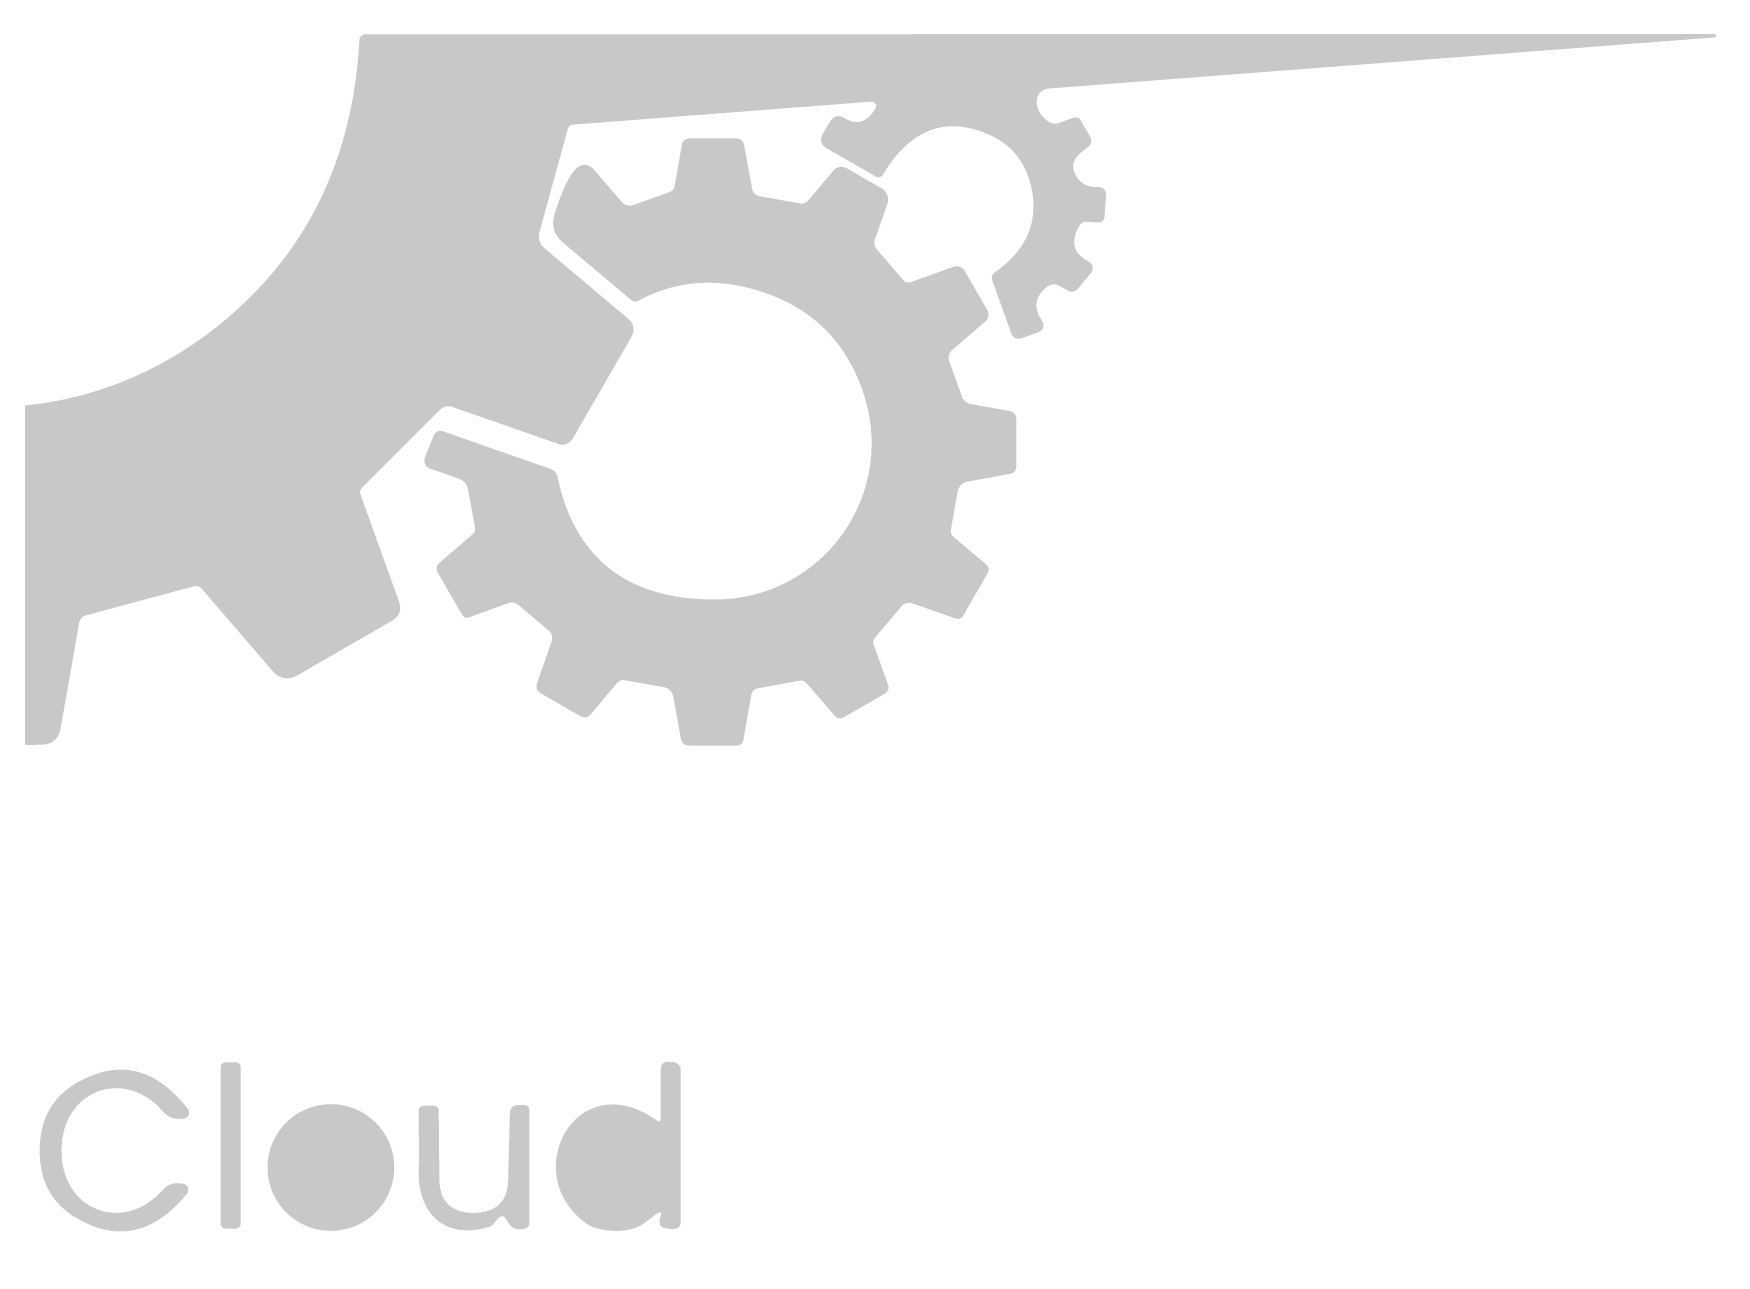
# Model space of a CAD drawing. Extents: x 0 to 300, y 0 to 192.
# Drawn here: x 151.9 to 286.7, y 4.9 to 102.8 of the extents above; entities that cross this region are included whole.
import ezdxf

# ---------------------------------------------------------------- set-up
doc = ezdxf.new("R2010")
doc.units = 0
doc.linetypes.add('Solid', pattern=[0])
doc.layers.add('Layer 1', color=7, linetype='Solid', lineweight=0)

msp = doc.modelspace()

# ---------------------------------------------------------------- hatches: boundary and pattern name
at = {"layer": 'Layer 1', "linetype": 'Solid', "lineweight": 0}
h = msp.add_hatch(color=160, dxfattribs=at)
edge = h.paths.add_edge_path(flags=0)
edge.add_spline(control_points=[(81.07, 95.66), (81.51, 95.16), (81.63, 94.89)], knot_values=[0, 0, 0, 1, 1, 1], degree=2, periodic=0)
edge.add_line((81.63, 94.89), (81.63, 94.89))
edge.add_spline(control_points=[(81.63, 94.89), (81.74, 94.64), (81.64, 94.35), (81.41, 94.21)], knot_values=[0, 0, 0, 0, 1, 1, 1, 1], degree=3, periodic=0)
edge.add_line((81.41, 94.21), (77.19, 91.78))
edge.add_spline(control_points=[(77.19, 91.78), (76.78, 91.54), (76.56, 91.96)], knot_values=[0, 0, 0, 1, 1, 1], degree=2, periodic=0)
edge.add_spline(control_points=[(76.56, 91.96), (74.51, 95.8), (70.24, 95.31)], knot_values=[0, 0, 0, 1, 1, 1], degree=2, periodic=0)
edge.add_spline(control_points=[(70.24, 95.31), (64.1, 94.6), (62.67, 86.86), (67.9, 83.67)], knot_values=[0, 0, 0, 0, 1, 1, 1, 1], degree=3, periodic=0)
edge.add_line((67.9, 83.67), (67.9, 83.67))
edge.add_spline(control_points=[(67.9, 83.67), (68.2, 83.49), (68.3, 83.1), (68.12, 82.79)], knot_values=[0, 0, 0, 0, 1, 1, 1, 1], degree=3, periodic=0)
edge.add_line((68.12, 82.79), (65.87, 78.89))
edge.add_spline(control_points=[(65.87, 78.89), (65.66, 78.52), (65.24, 78.63)], knot_values=[0, 0, 0, 1, 1, 1], degree=2, periodic=0)
edge.add_line((65.24, 78.63), (64.64, 78.8))
edge.add_spline(control_points=[(64.64, 78.8), (64.02, 78.97), (64.13, 79.6)], knot_values=[0, 0, 0, 1, 1, 1], degree=2, periodic=0)
edge.add_line((64.13, 79.6), (64.41, 81.17))
edge.add_spline(control_points=[(64.41, 81.17), (64.5, 81.69), (64.15, 82.09)], knot_values=[0, 0, 0, 1, 1, 1], degree=2, periodic=0)
edge.add_spline(control_points=[(64.15, 82.09), (63.29, 83.06), (61.64, 82.22)], knot_values=[0, 0, 0, 1, 1, 1], degree=2, periodic=0)
edge.add_line((61.64, 82.22), (61.64, 82.22))
edge.add_spline(control_points=[(61.64, 82.22), (61.37, 82.08), (61.03, 82.18), (60.87, 82.45)], knot_values=[0, 0, 0, 0, 1, 1, 1, 1], degree=3, periodic=0)
edge.add_line((60.87, 82.45), (60.21, 83.59))
edge.add_spline(control_points=[(60.21, 83.59), (59.95, 84.04), (60.32, 84.41)], knot_values=[0, 0, 0, 1, 1, 1], degree=2, periodic=0)
edge.add_line((60.32, 84.41), (61.26, 85.35))
edge.add_line((61.26, 85.35), (61.26, 85.35))
edge.add_spline(control_points=[(61.26, 85.35), (61.42, 85.51), (61.5, 85.73), (61.49, 85.96)], knot_values=[0, 0, 0, 0, 1, 1, 1, 1], degree=3, periodic=0)
edge.add_spline(control_points=[(61.49, 85.96), (61.35, 87.92), (59.75, 87.7)], knot_values=[0, 0, 0, 1, 1, 1], degree=2, periodic=0)
edge.add_spline(control_points=[(59.75, 87.7), (59.17, 87.62), (58.97, 88.17)], knot_values=[0, 0, 0, 1, 1, 1], degree=2, periodic=0)
edge.add_spline(control_points=[(58.97, 88.17), (58.59, 89.16), (59.06, 90.08)], knot_values=[0, 0, 0, 1, 1, 1], degree=2, periodic=0)
edge.add_spline(control_points=[(59.06, 90.08), (59.3, 90.55), (59.83, 90.54)], knot_values=[0, 0, 0, 1, 1, 1], degree=2, periodic=0)
edge.add_spline(control_points=[(59.83, 90.54), (60.97, 90.51), (61.52, 91.97)], knot_values=[0, 0, 0, 1, 1, 1], degree=2, periodic=0)
edge.add_spline(control_points=[(61.52, 91.97), (61.72, 92.47), (61.3, 92.82)], knot_values=[0, 0, 0, 1, 1, 1], degree=2, periodic=0)
edge.add_line((61.3, 92.82), (60.34, 93.63))
edge.add_spline(control_points=[(60.34, 93.63), (60.09, 93.84), (59.98, 94.19), (60.08, 94.51)], knot_values=[0, 0, 0, 0, 1, 1, 1, 1], degree=3, periodic=0)
edge.add_spline(control_points=[(60.08, 94.51), (60.33, 95.33), (61.17, 95.94)], knot_values=[0, 0, 0, 1, 1, 1], degree=2, periodic=0)
edge.add_spline(control_points=[(61.17, 95.94), (61.61, 96.25), (62.04, 95.94)], knot_values=[0, 0, 0, 1, 1, 1], degree=2, periodic=0)
edge.add_spline(control_points=[(62.04, 95.94), (63.09, 95.16), (64.33, 96.43)], knot_values=[0, 0, 0, 1, 1, 1], degree=2, periodic=0)
edge.add_spline(control_points=[(64.33, 96.43), (64.45, 96.56), (64.49, 96.74), (64.43, 96.9)], knot_values=[0, 0, 0, 0, 1, 1, 1, 1], degree=3, periodic=0)
edge.add_spline(control_points=[(64.43, 96.9), (64.37, 97.07), (64.21, 97.18), (64.04, 97.19)], knot_values=[0, 0, 0, 0, 1, 1, 1, 1], degree=3, periodic=0)
edge.add_line((64.04, 97.19), (7.63, 100.75))
edge.add_spline(control_points=[(7.63, 100.75), (7.61, 100.75), (7.61, 100.77)], knot_values=[0, 0, 0, 1, 1, 1], degree=2, periodic=0)
edge.add_line((7.61, 100.77), (7.56, 101.04))
edge.add_spline(control_points=[(7.56, 101.04), (7.53, 101.19), (7.68, 101.19)], knot_values=[0, 0, 0, 1, 1, 1], degree=2, periodic=0)
edge.add_line((7.68, 101.19), (117.45, 102.79))
edge.add_spline(control_points=[(117.45, 102.79), (118.12, 102.8), (118.14, 102.12)], knot_values=[0, 0, 0, 1, 1, 1], degree=2, periodic=0)
edge.add_spline(control_points=[(118.14, 102.12), (118.75, 75.83), (150.45, 63.03), (169.23, 81.67)], knot_values=[0, 0, 0, 0, 1, 1, 1, 1], degree=3, periodic=0)
edge.add_spline(control_points=[(169.23, 81.67), (177.29, 89.67), (177.99, 102.23)], knot_values=[0, 0, 0, 1, 1, 1], degree=2, periodic=0)
edge.add_spline(control_points=[(177.99, 102.23), (178.02, 102.75), (178.53, 102.75)], knot_values=[0, 0, 0, 1, 1, 1], degree=2, periodic=0)
edge.add_line((178.53, 102.75), (286.5, 102.77))
edge.add_spline(control_points=[(286.5, 102.77), (286.68, 102.77), (286.69, 102.66)], knot_values=[0, 0, 0, 1, 1, 1], degree=2, periodic=0)
edge.add_line((286.69, 102.66), (286.69, 102.65))
edge.add_spline(control_points=[(286.69, 102.65), (286.71, 102.51), (286.5, 102.49)], knot_values=[0, 0, 0, 1, 1, 1], degree=2, periodic=0)
edge.add_line((286.5, 102.49), (233.21, 98.4))
edge.add_spline(control_points=[(233.21, 98.4), (232.67, 98.35), (232.25, 97.91), (232.26, 97.37)], knot_values=[0, 0, 0, 0, 1, 1, 1, 1], degree=3, periodic=0)
edge.add_spline(control_points=[(232.26, 97.37), (232.26, 96.48), (233.1, 95.82)], knot_values=[0, 0, 0, 1, 1, 1], degree=2, periodic=0)
edge.add_spline(control_points=[(233.1, 95.82), (233.55, 95.47), (234.09, 95.66)], knot_values=[0, 0, 0, 1, 1, 1], degree=2, periodic=0)
edge.add_line((234.09, 95.66), (235.13, 96.04))
edge.add_spline(control_points=[(235.13, 96.04), (235.59, 96.2), (235.83, 95.78)], knot_values=[0, 0, 0, 1, 1, 1], degree=2, periodic=0)
edge.add_line((235.83, 95.78), (236.53, 94.56))
edge.add_line((236.53, 94.56), (236.53, 94.56))
edge.add_spline(control_points=[(236.53, 94.56), (236.71, 94.26), (236.62, 93.88), (236.34, 93.68)], knot_values=[0, 0, 0, 0, 1, 1, 1, 1], degree=3, periodic=0)
edge.add_spline(control_points=[(236.34, 93.68), (235.66, 93.2), (235.37, 92.78)], knot_values=[0, 0, 0, 1, 1, 1], degree=2, periodic=0)
edge.add_spline(control_points=[(235.37, 92.78), (235.08, 92.35), (235.23, 91.85)], knot_values=[0, 0, 0, 1, 1, 1], degree=2, periodic=0)
edge.add_spline(control_points=[(235.23, 91.85), (235.65, 90.46), (237.24, 90.5)], knot_values=[0, 0, 0, 1, 1, 1], degree=2, periodic=0)
edge.add_spline(control_points=[(237.24, 90.5), (237.39, 90.51), (237.54, 90.45), (237.65, 90.34)], knot_values=[0, 0, 0, 0, 1, 1, 1, 1], degree=3, periodic=0)
edge.add_spline(control_points=[(237.65, 90.34), (237.76, 90.22), (237.82, 90.07), (237.81, 89.92)], knot_values=[0, 0, 0, 0, 1, 1, 1, 1], degree=3, periodic=0)
edge.add_line((237.81, 89.92), (237.7, 88.2))
edge.add_spline(control_points=[(237.7, 88.2), (237.66, 87.63), (237.09, 87.67)], knot_values=[0, 0, 0, 1, 1, 1], degree=2, periodic=0)
edge.add_line((237.09, 87.67), (236.27, 87.72))
edge.add_spline(control_points=[(236.27, 87.72), (235.85, 87.74), (235.65, 87.37)], knot_values=[0, 0, 0, 1, 1, 1], degree=2, periodic=0)
edge.add_spline(control_points=[(235.65, 87.37), (234.6, 85.42), (236.4, 84.56)], knot_values=[0, 0, 0, 1, 1, 1], degree=2, periodic=0)
edge.add_spline(control_points=[(236.4, 84.56), (236.57, 84.48), (236.69, 84.32), (236.73, 84.13)], knot_values=[0, 0, 0, 0, 1, 1, 1, 1], degree=3, periodic=0)
edge.add_spline(control_points=[(236.73, 84.13), (236.77, 83.94), (236.72, 83.75), (236.6, 83.6)], knot_values=[0, 0, 0, 0, 1, 1, 1, 1], degree=3, periodic=0)
edge.add_line((236.6, 83.6), (235.58, 82.38))
edge.add_spline(control_points=[(235.58, 82.38), (235.2, 81.93), (234.7, 82.23)], knot_values=[0, 0, 0, 1, 1, 1], degree=2, periodic=0)
edge.add_line((234.7, 82.23), (234.07, 82.59))
edge.add_spline(control_points=[(234.07, 82.59), (233.77, 82.76), (233.4, 82.74), (233.12, 82.53)], knot_values=[0, 0, 0, 0, 1, 1, 1, 1], degree=3, periodic=0)
edge.add_spline(control_points=[(233.12, 82.53), (231.65, 81.42), (232.63, 79.87)], knot_values=[0, 0, 0, 1, 1, 1], degree=2, periodic=0)
edge.add_spline(control_points=[(232.63, 79.87), (233.11, 79.13), (232.27, 78.83)], knot_values=[0, 0, 0, 1, 1, 1], degree=2, periodic=0)
edge.add_line((232.27, 78.83), (231.12, 78.41))
edge.add_spline(control_points=[(231.12, 78.41), (230.44, 78.17), (230.2, 78.84)], knot_values=[0, 0, 0, 1, 1, 1], degree=2, periodic=0)
edge.add_line((230.2, 78.84), (228.71, 82.99))
edge.add_spline(control_points=[(228.71, 82.99), (228.55, 83.42), (228.92, 83.68)], knot_values=[0, 0, 0, 1, 1, 1], degree=2, periodic=0)
edge.add_spline(control_points=[(228.92, 83.68), (232.72, 86.36), (231.83, 90.47)], knot_values=[0, 0, 0, 1, 1, 1], degree=2, periodic=0)
edge.add_spline(control_points=[(231.83, 90.47), (231.08, 93.9), (227.63, 95.02)], knot_values=[0, 0, 0, 1, 1, 1], degree=2, periodic=0)
edge.add_spline(control_points=[(227.63, 95.02), (222.98, 96.54), (219.97, 91.55)], knot_values=[0, 0, 0, 1, 1, 1], degree=2, periodic=0)
edge.add_spline(control_points=[(219.97, 91.55), (219.72, 91.14), (219.31, 91.38)], knot_values=[0, 0, 0, 1, 1, 1], degree=2, periodic=0)
edge.add_line((219.31, 91.38), (215.44, 93.61))
edge.add_spline(control_points=[(215.44, 93.61), (214.71, 94.04), (215.13, 94.78)], knot_values=[0, 0, 0, 1, 1, 1], degree=2, periodic=0)
edge.add_line((215.13, 94.78), (215.66, 95.69))
edge.add_spline(control_points=[(215.66, 95.69), (216.12, 96.49), (216.91, 96.01)], knot_values=[0, 0, 0, 1, 1, 1], degree=2, periodic=0)
edge.add_spline(control_points=[(216.91, 96.01), (218.33, 95.14), (219.35, 96.82)], knot_values=[0, 0, 0, 1, 1, 1], degree=2, periodic=0)
edge.add_line((219.35, 96.82), (219.35, 96.82))
edge.add_spline(control_points=[(219.35, 96.82), (219.42, 96.93), (219.42, 97.07), (219.35, 97.18)], knot_values=[0, 0, 0, 0, 1, 1, 1, 1], degree=3, periodic=0)
edge.add_spline(control_points=[(219.35, 97.18), (219.28, 97.3), (219.15, 97.36), (219.02, 97.35)], knot_values=[0, 0, 0, 0, 1, 1, 1, 1], degree=3, periodic=0)
edge.add_line((219.02, 97.35), (195.15, 95.51))
edge.add_spline(control_points=[(195.15, 95.51), (194.78, 95.49), (194.68, 95.13)], knot_values=[0, 0, 0, 1, 1, 1], degree=2, periodic=0)
edge.add_line((194.68, 95.13), (192.41, 86.84))
edge.add_line((192.41, 86.84), (192.41, 86.84))
edge.add_spline(control_points=[(192.41, 86.84), (192.29, 86.4), (192.44, 85.92), (192.79, 85.63)], knot_values=[0, 0, 0, 0, 1, 1, 1, 1], degree=3, periodic=0)
edge.add_line((192.79, 85.63), (199.57, 79.92))
edge.add_spline(control_points=[(199.57, 79.92), (199.98, 79.58), (200.08, 78.99), (199.81, 78.53)], knot_values=[0, 0, 0, 0, 1, 1, 1, 1], degree=3, periodic=0)
edge.add_line((199.81, 78.53), (195.09, 70.35))
edge.add_line((195.09, 70.35), (195.09, 70.35))
edge.add_spline(control_points=[(195.09, 70.35), (194.86, 69.94), (194.37, 69.76), (193.93, 69.92)], knot_values=[0, 0, 0, 0, 1, 1, 1, 1], degree=3, periodic=0)
edge.add_line((193.93, 69.92), (185.42, 72.89))
edge.add_line((185.42, 72.89), (185.42, 72.89))
edge.add_spline(control_points=[(185.42, 72.89), (185.1, 73.01), (184.73, 72.92), (184.48, 72.68)], knot_values=[0, 0, 0, 0, 1, 1, 1, 1], degree=3, periodic=0)
edge.add_line((184.48, 72.68), (178.19, 66.38))
edge.add_spline(control_points=[(178.19, 66.38), (178.06, 66.25), (178.01, 66.06), (178.08, 65.88)], knot_values=[0, 0, 0, 0, 1, 1, 1, 1], degree=3, periodic=0)
edge.add_line((178.08, 65.88), (181.16, 57.31))
edge.add_spline(control_points=[(181.16, 57.31), (181.53, 56.28), (180.58, 55.73)], knot_values=[0, 0, 0, 1, 1, 1], degree=2, periodic=0)
edge.add_line((180.58, 55.73), (172.95, 51.33))
edge.add_line((172.95, 51.33), (172.95, 51.33))
edge.add_spline(control_points=[(172.95, 51.33), (172.34, 50.98), (171.57, 51.11), (171.11, 51.64)], knot_values=[0, 0, 0, 0, 1, 1, 1, 1], degree=3, periodic=0)
edge.add_line((171.11, 51.64), (165.41, 58.26))
edge.add_spline(control_points=[(165.41, 58.26), (165.11, 58.61), (164.66, 58.49)], knot_values=[0, 0, 0, 1, 1, 1], degree=2, periodic=0)
edge.add_line((164.66, 58.49), (156.13, 56.19))
edge.add_spline(control_points=[(156.13, 56.19), (155.63, 56.06), (155.54, 55.55)], knot_values=[0, 0, 0, 1, 1, 1], degree=2, periodic=0)
edge.add_line((155.54, 55.55), (154.06, 47.14))
edge.add_spline(control_points=[(154.06, 47.14), (153.83, 45.83), (152.5, 45.81)], knot_values=[0, 0, 0, 1, 1, 1], degree=2, periodic=0)
edge.add_line((152.5, 45.81), (143.65, 45.68))
edge.add_spline(control_points=[(143.65, 45.68), (143.08, 45.67), (142.58, 46.08), (142.48, 46.65)], knot_values=[0, 0, 0, 0, 1, 1, 1, 1], degree=3, periodic=0)
edge.add_line((142.48, 46.65), (140.85, 55.55))
edge.add_spline(control_points=[(140.85, 55.55), (140.78, 55.94), (140.4, 56.05)], knot_values=[0, 0, 0, 1, 1, 1], degree=2, periodic=0)
edge.add_line((140.4, 56.05), (131.89, 58.38))
edge.add_spline(control_points=[(131.89, 58.38), (131.3, 58.54), (130.9, 58.07)], knot_values=[0, 0, 0, 1, 1, 1], degree=2, periodic=0)
edge.add_line((130.9, 58.07), (125.15, 51.24))
edge.add_spline(control_points=[(125.15, 51.24), (124.8, 50.82), (124.19, 50.71), (123.72, 50.98)], knot_values=[0, 0, 0, 0, 1, 1, 1, 1], degree=3, periodic=0)
edge.add_line((123.72, 50.98), (115.5, 55.73))
edge.add_spline(control_points=[(115.5, 55.73), (115.15, 55.93), (114.99, 56.36), (115.12, 56.74)], knot_values=[0, 0, 0, 0, 1, 1, 1, 1], degree=3, periodic=0)
edge.add_line((115.12, 56.74), (118.24, 65.67))
edge.add_line((118.24, 65.67), (118.24, 65.67))
edge.add_spline(control_points=[(118.24, 65.67), (118.29, 65.82), (118.26, 65.99), (118.14, 66.11)], knot_values=[0, 0, 0, 0, 1, 1, 1, 1], degree=3, periodic=0)
edge.add_line((118.14, 66.11), (111.68, 72.57))
edge.add_spline(control_points=[(111.68, 72.57), (111.43, 72.82), (111.1, 72.7)], knot_values=[0, 0, 0, 1, 1, 1], degree=2, periodic=0)
edge.add_line((111.1, 72.7), (102.8, 69.71))
edge.add_line((102.8, 69.71), (102.8, 69.71))
edge.add_spline(control_points=[(102.8, 69.71), (102.08, 69.46), (101.29, 69.75), (100.91, 70.4)], knot_values=[0, 0, 0, 0, 1, 1, 1, 1], degree=3, periodic=0)
edge.add_line((100.91, 70.4), (96.31, 78.36))
edge.add_line((96.31, 78.36), (96.31, 78.36))
edge.add_spline(control_points=[(96.31, 78.36), (96.12, 78.7), (96.19, 79.12), (96.49, 79.38)], knot_values=[0, 0, 0, 0, 1, 1, 1, 1], degree=3, periodic=0)
edge.add_line((96.49, 79.38), (103.52, 85.44))
edge.add_line((103.52, 85.44), (103.52, 85.44))
edge.add_spline(control_points=[(103.52, 85.44), (103.76, 85.65), (103.86, 85.97), (103.78, 86.28)], knot_values=[0, 0, 0, 0, 1, 1, 1, 1], degree=3, periodic=0)
edge.add_line((103.78, 86.28), (101.53, 94.64))
edge.add_spline(control_points=[(101.53, 94.64), (101.41, 95.08), (100.96, 95.11)], knot_values=[0, 0, 0, 1, 1, 1], degree=2, periodic=0)
edge.add_line((100.96, 95.11), (81.4, 96.34))
edge.add_spline(control_points=[(81.4, 96.34), (80.4, 96.41), (81.07, 95.66)], knot_values=[0, 0, 0, 1, 1, 1], degree=2, periodic=0)
edge = h.paths.add_edge_path(flags=0)
edge.add_line((78.2, 96.39), (78.2, 96.39))
edge.add_spline(control_points=[(78.2, 96.39), (78.14, 96.37), (78.09, 96.33), (78.07, 96.27)], knot_values=[0, 0, 0, 0, 1, 1, 1, 1], degree=3, periodic=0)
edge.add_spline(control_points=[(78.07, 96.27), (78.04, 96.22), (78.05, 96.15), (78.08, 96.1)], knot_values=[0, 0, 0, 0, 1, 1, 1, 1], degree=3, periodic=0)
edge.add_spline(control_points=[(78.08, 96.1), (78.35, 95.68), (78.86, 95.61)], knot_values=[0, 0, 0, 1, 1, 1], degree=2, periodic=0)
edge.add_spline(control_points=[(78.86, 95.61), (79.12, 95.58), (79.44, 95.82)], knot_values=[0, 0, 0, 1, 1, 1], degree=2, periodic=0)
edge.add_spline(control_points=[(79.44, 95.82), (80.08, 96.28), (79.3, 96.38)], knot_values=[0, 0, 0, 1, 1, 1], degree=2, periodic=0)
edge.add_spline(control_points=[(79.3, 96.38), (78.53, 96.48), (78.2, 96.39)], knot_values=[0, 0, 0, 1, 1, 1], degree=2, periodic=0)
h = msp.add_hatch(color=160, dxfattribs=at)
edge = h.paths.add_edge_path(flags=0)
edge.add_line((202.32, 50.44), (199.26, 50.98))
edge.add_spline(control_points=[(199.26, 50.98), (198.89, 51.05), (198.64, 50.76)], knot_values=[0, 0, 0, 1, 1, 1], degree=2, periodic=0)
edge.add_line((198.64, 50.76), (196.51, 48.22))
edge.add_line((196.51, 48.22), (196.51, 48.22))
edge.add_spline(control_points=[(196.51, 48.22), (196.32, 47.99), (195.99, 47.93), (195.73, 48.08)], knot_values=[0, 0, 0, 0, 1, 1, 1, 1], degree=3, periodic=0)
edge.add_line((195.73, 48.08), (192.57, 49.91))
edge.add_spline(control_points=[(192.57, 49.91), (192.04, 50.21), (192.24, 50.79)], knot_values=[0, 0, 0, 1, 1, 1], degree=2, periodic=0)
edge.add_line((192.24, 50.79), (193.38, 54.04))
edge.add_spline(control_points=[(193.38, 54.04), (193.58, 54.61), (193.12, 55)], knot_values=[0, 0, 0, 1, 1, 1], degree=2, periodic=0)
edge.add_line((193.12, 55), (190.72, 57.02))
edge.add_spline(control_points=[(190.72, 57.02), (190.36, 57.32), (189.92, 57.16)], knot_values=[0, 0, 0, 1, 1, 1], degree=2, periodic=0)
edge.add_line((189.92, 57.16), (186.83, 56.04))
edge.add_spline(control_points=[(186.83, 56.04), (186.41, 55.89), (186.19, 56.28)], knot_values=[0, 0, 0, 1, 1, 1], degree=2, periodic=0)
edge.add_line((186.19, 56.28), (184.28, 59.59))
edge.add_spline(control_points=[(184.28, 59.59), (184.01, 60.05), (184.42, 60.4)], knot_values=[0, 0, 0, 1, 1, 1], degree=2, periodic=0)
edge.add_line((184.42, 60.4), (187.05, 62.67))
edge.add_spline(control_points=[(187.05, 62.67), (187.31, 62.9), (187.25, 63.23)], knot_values=[0, 0, 0, 1, 1, 1], degree=2, periodic=0)
edge.add_line((187.25, 63.23), (186.69, 66.3))
edge.add_spline(control_points=[(186.69, 66.3), (186.62, 66.68), (186.35, 67), (185.98, 67.13)], knot_values=[0, 0, 0, 0, 1, 1, 1, 1], degree=3, periodic=0)
edge.add_line((185.98, 67.13), (183.66, 67.94))
edge.add_line((183.66, 67.94), (183.66, 67.94))
edge.add_spline(control_points=[(183.66, 67.94), (183.48, 68), (183.34, 68.13), (183.26, 68.3)], knot_values=[0, 0, 0, 0, 1, 1, 1, 1], degree=3, periodic=0)
edge.add_spline(control_points=[(183.26, 68.3), (183.19, 68.47), (183.18, 68.67), (183.25, 68.84)], knot_values=[0, 0, 0, 0, 1, 1, 1, 1], degree=3, periodic=0)
edge.add_line((183.25, 68.84), (183.92, 70.53))
edge.add_spline(control_points=[(183.92, 70.53), (184.16, 71.12), (184.76, 70.91)], knot_values=[0, 0, 0, 1, 1, 1], degree=2, periodic=0)
edge.add_line((184.76, 70.91), (193.26, 67.93))
edge.add_spline(control_points=[(193.26, 67.93), (193.76, 67.76), (193.87, 67.24)], knot_values=[0, 0, 0, 1, 1, 1], degree=2, periodic=0)
edge.add_spline(control_points=[(193.87, 67.24), (195.98, 57.49), (206.39, 57.45)], knot_values=[0, 0, 0, 1, 1, 1], degree=2, periodic=0)
edge.add_spline(control_points=[(206.39, 57.45), (215.15, 57.41), (221.28, 66), (218.25, 74.36)], knot_values=[0, 0, 0, 0, 1, 1, 1, 1], degree=3, periodic=0)
edge.add_spline(control_points=[(218.25, 74.36), (216.08, 80.36), (209.86, 82.23)], knot_values=[0, 0, 0, 1, 1, 1], degree=2, periodic=0)
edge.add_spline(control_points=[(209.86, 82.23), (204.72, 83.78), (200.31, 81.38)], knot_values=[0, 0, 0, 1, 1, 1], degree=2, periodic=0)
edge.add_line((200.31, 81.38), (200.31, 81.38))
edge.add_spline(control_points=[(200.31, 81.38), (200.15, 81.29), (199.94, 81.31), (199.8, 81.43)], knot_values=[0, 0, 0, 0, 1, 1, 1, 1], degree=3, periodic=0)
edge.add_line((199.8, 81.43), (194.32, 86.04))
edge.add_spline(control_points=[(194.32, 86.04), (193.2, 86.98), (193.64, 88.37)], knot_values=[0, 0, 0, 1, 1, 1], degree=2, periodic=0)
edge.add_spline(control_points=[(193.64, 88.37), (194.39, 90.76), (195.11, 91.71)], knot_values=[0, 0, 0, 1, 1, 1], degree=2, periodic=0)
edge.add_spline(control_points=[(195.11, 91.71), (195.98, 92.84), (196.91, 91.76)], knot_values=[0, 0, 0, 1, 1, 1], degree=2, periodic=0)
edge.add_line((196.91, 91.76), (198.98, 89.35))
edge.add_spline(control_points=[(198.98, 89.35), (199.4, 88.87), (200, 89.08)], knot_values=[0, 0, 0, 1, 1, 1], degree=2, periodic=0)
edge.add_line((200, 89.08), (202.85, 90.11))
edge.add_spline(control_points=[(202.85, 90.11), (203.18, 90.23), (203.25, 90.58)], knot_values=[0, 0, 0, 1, 1, 1], degree=2, periodic=0)
edge.add_line((203.25, 90.58), (203.82, 93.85))
edge.add_spline(control_points=[(203.82, 93.85), (203.92, 94.4), (204.48, 94.4)], knot_values=[0, 0, 0, 1, 1, 1], degree=2, periodic=0)
edge.add_line((204.48, 94.4), (208.16, 94.4))
edge.add_spline(control_points=[(208.16, 94.4), (208.72, 94.4), (208.82, 93.85)], knot_values=[0, 0, 0, 1, 1, 1], degree=2, periodic=0)
edge.add_line((208.82, 93.85), (209.46, 90.37))
edge.add_spline(control_points=[(209.46, 90.37), (209.51, 90.06), (209.75, 89.82), (210.06, 89.77)], knot_values=[0, 0, 0, 0, 1, 1, 1, 1], degree=3, periodic=0)
edge.add_line((210.06, 89.77), (213.26, 89.2))
edge.add_spline(control_points=[(213.26, 89.2), (213.69, 89.12), (213.98, 89.46)], knot_values=[0, 0, 0, 1, 1, 1], degree=2, periodic=0)
edge.add_line((213.98, 89.46), (215.98, 91.84))
edge.add_line((215.98, 91.84), (215.98, 91.84))
edge.add_spline(control_points=[(215.98, 91.84), (216.23, 92.15), (216.68, 92.22), (217.03, 92.02)], knot_values=[0, 0, 0, 0, 1, 1, 1, 1], degree=3, periodic=0)
edge.add_line((217.03, 92.02), (219.83, 90.4))
edge.add_spline(control_points=[(219.83, 90.4), (220.27, 90.15), (220.46, 89.63), (220.3, 89.16)], knot_values=[0, 0, 0, 0, 1, 1, 1, 1], degree=3, periodic=0)
edge.add_line((220.3, 89.16), (219.31, 86.34))
edge.add_spline(control_points=[(219.31, 86.34), (219.14, 85.87), (219.47, 85.49)], knot_values=[0, 0, 0, 1, 1, 1], degree=2, periodic=0)
edge.add_line((219.47, 85.49), (221.55, 83.07))
edge.add_spline(control_points=[(221.55, 83.07), (221.82, 82.76), (222.21, 82.9)], knot_values=[0, 0, 0, 1, 1, 1], degree=2, periodic=0)
edge.add_line((222.21, 82.9), (225.6, 84.12))
edge.add_line((225.6, 84.12), (225.6, 84.12))
edge.add_spline(control_points=[(225.6, 84.12), (225.94, 84.24), (226.31, 84.1), (226.49, 83.79)], knot_values=[0, 0, 0, 0, 1, 1, 1, 1], degree=3, periodic=0)
edge.add_line((226.49, 83.79), (228.3, 80.65))
edge.add_spline(control_points=[(228.3, 80.65), (228.47, 80.35), (228.41, 79.97), (228.15, 79.74)], knot_values=[0, 0, 0, 0, 1, 1, 1, 1], degree=3, periodic=0)
edge.add_line((228.15, 79.74), (225.53, 77.48))
edge.add_spline(control_points=[(225.53, 77.48), (225.06, 77.08), (225.27, 76.49)], knot_values=[0, 0, 0, 1, 1, 1], degree=2, periodic=0)
edge.add_line((225.27, 76.49), (226.28, 73.68))
edge.add_spline(control_points=[(226.28, 73.68), (226.39, 73.39), (226.64, 73.18), (226.95, 73.12)], knot_values=[0, 0, 0, 0, 1, 1, 1, 1], degree=3, periodic=0)
edge.add_line((226.95, 73.12), (230.04, 72.57))
edge.add_spline(control_points=[(230.04, 72.57), (230.62, 72.47), (230.62, 71.89)], knot_values=[0, 0, 0, 1, 1, 1], degree=2, periodic=0)
edge.add_line((230.62, 71.89), (230.62, 68.12))
edge.add_spline(control_points=[(230.62, 68.12), (230.62, 67.61), (230.11, 67.52)], knot_values=[0, 0, 0, 1, 1, 1], degree=2, periodic=0)
edge.add_line((230.11, 67.52), (226.75, 66.9))
edge.add_spline(control_points=[(226.75, 66.9), (226.05, 66.77), (225.92, 66.06)], knot_values=[0, 0, 0, 1, 1, 1], degree=2, periodic=0)
edge.add_line((225.92, 66.06), (225.39, 63.07))
edge.add_spline(control_points=[(225.39, 63.07), (225.33, 62.69), (225.62, 62.45)], knot_values=[0, 0, 0, 1, 1, 1], degree=2, periodic=0)
edge.add_line((225.62, 62.45), (228.18, 60.29))
edge.add_spline(control_points=[(228.18, 60.29), (228.57, 59.97), (228.31, 59.53)], knot_values=[0, 0, 0, 1, 1, 1], degree=2, periodic=0)
edge.add_line((228.31, 59.53), (226.38, 56.18))
edge.add_spline(control_points=[(226.38, 56.18), (226.16, 55.79), (225.73, 55.94)], knot_values=[0, 0, 0, 1, 1, 1], degree=2, periodic=0)
edge.add_line((225.73, 55.94), (222.33, 57.13))
edge.add_spline(control_points=[(222.33, 57.13), (221.77, 57.32), (221.39, 56.87)], knot_values=[0, 0, 0, 1, 1, 1], degree=2, periodic=0)
edge.add_line((221.39, 56.87), (219.35, 54.44))
edge.add_spline(control_points=[(219.35, 54.44), (219.08, 54.13), (219.22, 53.75)], knot_values=[0, 0, 0, 1, 1, 1], degree=2, periodic=0)
edge.add_line((219.22, 53.75), (220.36, 50.59))
edge.add_spline(control_points=[(220.36, 50.59), (220.45, 50.34), (220.35, 50.05), (220.12, 49.92)], knot_values=[0, 0, 0, 0, 1, 1, 1, 1], degree=3, periodic=0)
edge.add_line((220.12, 49.92), (216.83, 48.02))
edge.add_spline(control_points=[(216.83, 48.02), (216.38, 47.76), (216.05, 48.16)], knot_values=[0, 0, 0, 1, 1, 1], degree=2, periodic=0)
edge.add_line((216.05, 48.16), (213.84, 50.72))
edge.add_spline(control_points=[(213.84, 50.72), (213.59, 51), (213.23, 50.94)], knot_values=[0, 0, 0, 1, 1, 1], degree=2, periodic=0)
edge.add_line((213.23, 50.94), (209.97, 50.34))
edge.add_spline(control_points=[(209.97, 50.34), (209.47, 50.25), (209.38, 49.75)], knot_values=[0, 0, 0, 1, 1, 1], degree=2, periodic=0)
edge.add_line((209.38, 49.75), (208.76, 46.21))
edge.add_spline(control_points=[(208.76, 46.21), (208.67, 45.75), (208.2, 45.75)], knot_values=[0, 0, 0, 1, 1, 1], degree=2, periodic=0)
edge.add_line((208.2, 45.75), (204.43, 45.75))
edge.add_spline(control_points=[(204.43, 45.75), (203.86, 45.75), (203.75, 46.31)], knot_values=[0, 0, 0, 1, 1, 1], degree=2, periodic=0)
edge.add_line((203.75, 46.31), (203.15, 49.61))
edge.add_spline(control_points=[(203.15, 49.61), (203.02, 50.32), (202.32, 50.44)], knot_values=[0, 0, 0, 1, 1, 1], degree=2, periodic=0)
h = msp.add_hatch(color=160, dxfattribs=at)
edge = h.paths.add_edge_path(flags=0)
edge.add_spline(control_points=[(154.12, 13.33), (154.07, 8.47), (159.11, 6.56), (162.25, 10.14)], knot_values=[0, 0, 0, 0, 1, 1, 1, 1], degree=3, periodic=0)
edge.add_spline(control_points=[(162.25, 10.14), (162.76, 10.72), (163.53, 10.66)], knot_values=[0, 0, 0, 1, 1, 1], degree=2, periodic=0)
edge.add_line((163.53, 10.66), (163.84, 10.64))
edge.add_spline(control_points=[(163.84, 10.64), (164.02, 10.63), (164.18, 10.51), (164.26, 10.34)], knot_values=[0, 0, 0, 0, 1, 1, 1, 1], degree=3, periodic=0)
edge.add_spline(control_points=[(164.26, 10.34), (164.33, 10.18), (164.3, 9.98), (164.19, 9.84)], knot_values=[0, 0, 0, 0, 1, 1, 1, 1], degree=3, periodic=0)
edge.add_spline(control_points=[(164.19, 9.84), (160.14, 4.89), (155.13, 8.01)], knot_values=[0, 0, 0, 1, 1, 1], degree=2, periodic=0)
edge.add_spline(control_points=[(155.13, 8.01), (152.34, 9.74), (152.38, 13.35)], knot_values=[0, 0, 0, 1, 1, 1], degree=2, periodic=0)
edge.add_spline(control_points=[(152.38, 13.35), (152.41, 16.96), (155.23, 18.64)], knot_values=[0, 0, 0, 1, 1, 1], degree=2, periodic=0)
edge.add_spline(control_points=[(155.23, 18.64), (160.3, 21.66), (164.25, 16.64)], knot_values=[0, 0, 0, 1, 1, 1], degree=2, periodic=0)
edge.add_spline(control_points=[(164.25, 16.64), (164.37, 16.49), (164.39, 16.3), (164.31, 16.13)], knot_values=[0, 0, 0, 0, 1, 1, 1, 1], degree=3, periodic=0)
edge.add_spline(control_points=[(164.31, 16.13), (164.24, 15.97), (164.07, 15.85), (163.89, 15.84)], knot_values=[0, 0, 0, 0, 1, 1, 1, 1], degree=3, periodic=0)
edge.add_line((163.89, 15.84), (163.58, 15.83))
edge.add_spline(control_points=[(163.58, 15.83), (162.81, 15.79), (162.31, 16.37)], knot_values=[0, 0, 0, 1, 1, 1], degree=2, periodic=0)
edge.add_spline(control_points=[(162.31, 16.37), (159.23, 20.01), (154.16, 18.2), (154.12, 13.33)], knot_values=[0, 0, 0, 0, 1, 1, 1, 1], degree=3, periodic=0)
h = msp.add_hatch(color=160, dxfattribs=at)
edge = h.paths.add_edge_path(flags=0)
edge.add_spline(control_points=[(168.49, 7.45), (168.49, 7.22), (168.3, 7.03), (168.07, 7.03)], knot_values=[0, 0, 0, 0, 1, 1, 1, 1], degree=3, periodic=0)
edge.add_line((168.07, 7.03), (167.29, 7.03))
edge.add_spline(control_points=[(167.29, 7.03), (167.06, 7.03), (166.87, 7.22), (166.87, 7.45)], knot_values=[0, 0, 0, 0, 1, 1, 1, 1], degree=3, periodic=0)
edge.add_line((166.87, 7.45), (166.87, 19.95))
edge.add_spline(control_points=[(166.87, 19.95), (166.87, 20.18), (167.06, 20.37), (167.29, 20.37)], knot_values=[0, 0, 0, 0, 1, 1, 1, 1], degree=3, periodic=0)
edge.add_line((167.29, 20.37), (168.07, 20.37))
edge.add_spline(control_points=[(168.07, 20.37), (168.3, 20.37), (168.49, 20.18), (168.49, 19.95)], knot_values=[0, 0, 0, 0, 1, 1, 1, 1], degree=3, periodic=0)
edge.add_line((168.49, 19.95), (168.49, 7.45))
h = msp.add_hatch(color=160, dxfattribs=at)
edge = h.paths.add_edge_path(flags=0)
edge.add_line((202.14, 15.92), (202.14, 19.78))
edge.add_spline(control_points=[(202.14, 19.78), (202.14, 20.45), (202.81, 20.4)], knot_values=[0, 0, 0, 1, 1, 1], degree=2, periodic=0)
edge.add_line((202.81, 20.4), (203.19, 20.37))
edge.add_line((203.19, 20.37), (203.19, 20.37))
edge.add_spline(control_points=[(203.19, 20.37), (203.5, 20.35), (203.74, 20.09), (203.74, 19.77)], knot_values=[0, 0, 0, 0, 1, 1, 1, 1], degree=3, periodic=0)
edge.add_line((203.74, 19.77), (203.74, 7.61))
edge.add_spline(control_points=[(203.74, 7.61), (203.74, 7.05), (203.18, 7.01)], knot_values=[0, 0, 0, 1, 1, 1], degree=2, periodic=0)
edge.add_spline(control_points=[(203.18, 7.01), (202.9, 6.98), (202.45, 7.08)], knot_values=[0, 0, 0, 1, 1, 1], degree=2, periodic=0)
edge.add_spline(control_points=[(202.45, 7.08), (202.02, 7.18), (202.04, 7.63)], knot_values=[0, 0, 0, 1, 1, 1], degree=2, periodic=0)
edge.add_spline(control_points=[(202.04, 7.63), (202.05, 7.8), (202.11, 7.97)], knot_values=[0, 0, 0, 1, 1, 1], degree=2, periodic=0)
edge.add_spline(control_points=[(202.11, 7.97), (202.31, 8.54), (201.8, 8.21)], knot_values=[0, 0, 0, 1, 1, 1], degree=2, periodic=0)
edge.add_spline(control_points=[(201.8, 8.21), (201.59, 8.07), (200.85, 7.49)], knot_values=[0, 0, 0, 1, 1, 1], degree=2, periodic=0)
edge.add_spline(control_points=[(200.85, 7.49), (199.62, 6.5), (197.06, 6.81), (196.21, 7.41)], knot_values=[0, 0, 0, 0, 1, 1, 1, 1], degree=3, periodic=0)
edge.add_spline(control_points=[(196.21, 7.41), (190.61, 11.41), (195.39, 20.26), (201.78, 15.73)], knot_values=[0, 0, 0, 0, 1, 1, 1, 1], degree=3, periodic=0)
edge.add_spline(control_points=[(201.78, 15.73), (202.14, 15.48), (202.14, 15.92)], knot_values=[0, 0, 0, 1, 1, 1], degree=2, periodic=0)
edge = h.paths.add_edge_path(flags=0)
edge.add_line((198.95, 8.25), (198.95, 8.25))
edge.add_spline(control_points=[(198.95, 8.25), (200.81, 8.35), (202.24, 10.07), (202.14, 12.1)], knot_values=[0, 0, 0, 0, 1, 1, 1, 1], degree=3, periodic=0)
edge.add_spline(control_points=[(202.14, 12.1), (202.04, 14.14), (200.45, 15.72), (198.59, 15.63)], knot_values=[0, 0, 0, 0, 1, 1, 1, 1], degree=3, periodic=0)
edge.add_spline(control_points=[(198.59, 15.63), (196.73, 15.53), (195.3, 13.81), (195.4, 11.78)], knot_values=[0, 0, 0, 0, 1, 1, 1, 1], degree=3, periodic=0)
edge.add_spline(control_points=[(195.4, 11.78), (195.5, 9.74), (197.09, 8.16), (198.95, 8.25)], knot_values=[0, 0, 0, 0, 1, 1, 1, 1], degree=3, periodic=0)
edge.add_line((198.95, 8.25), (198.95, 8.25))
h = msp.add_hatch(color=160, dxfattribs=at)
edge = h.paths.add_edge_path(flags=0)
edge.add_spline(control_points=[(180.79, 11.93), (180.79, 9.12), (178.52, 6.85), (175.71, 6.85)], knot_values=[0, 0, 0, 0, 1, 1, 1, 1], degree=3, periodic=0)
edge.add_spline(control_points=[(175.71, 6.85), (172.9, 6.85), (170.63, 9.12), (170.63, 11.93)], knot_values=[0, 0, 0, 0, 1, 1, 1, 1], degree=3, periodic=0)
edge.add_spline(control_points=[(170.63, 11.93), (170.63, 14.74), (172.9, 17.01), (175.71, 17.01)], knot_values=[0, 0, 0, 0, 1, 1, 1, 1], degree=3, periodic=0)
edge.add_spline(control_points=[(175.71, 17.01), (178.52, 17.01), (180.79, 14.74), (180.79, 11.93)], knot_values=[0, 0, 0, 0, 1, 1, 1, 1], degree=3, periodic=0)
edge = h.paths.add_edge_path(flags=0)
edge.add_spline(control_points=[(175.59, 8.2), (177.46, 8.16), (179.01, 9.79), (179.06, 11.85)], knot_values=[0, 0, 0, 0, 1, 1, 1, 1], degree=3, periodic=0)
edge.add_spline(control_points=[(179.06, 11.85), (179.11, 13.91), (177.64, 15.61), (175.77, 15.66)], knot_values=[0, 0, 0, 0, 1, 1, 1, 1], degree=3, periodic=0)
edge.add_spline(control_points=[(175.77, 15.66), (173.9, 15.7), (172.35, 14.07), (172.3, 12.01)], knot_values=[0, 0, 0, 0, 1, 1, 1, 1], degree=3, periodic=0)
edge.add_spline(control_points=[(172.3, 12.01), (172.25, 9.95), (173.72, 8.25), (175.59, 8.2)], knot_values=[0, 0, 0, 0, 1, 1, 1, 1], degree=3, periodic=0)
h = msp.add_hatch(color=160, dxfattribs=at)
edge = h.paths.add_edge_path(flags=0)
edge.add_line((189.02, 7.76), (188.72, 7.39))
edge.add_spline(control_points=[(188.72, 7.39), (188.62, 7.27), (188.48, 7.19), (188.34, 7.15)], knot_values=[0, 0, 0, 0, 1, 1, 1, 1], degree=3, periodic=0)
edge.add_spline(control_points=[(188.34, 7.15), (184.67, 6.08), (182.54, 8.4), (182.75, 12)], knot_values=[0, 0, 0, 0, 1, 1, 1, 1], degree=3, periodic=0)
edge.add_spline(control_points=[(182.75, 12), (182.79, 12.72), (182.73, 16.46)], knot_values=[0, 0, 0, 1, 1, 1], degree=2, periodic=0)
edge.add_line((182.73, 16.46), (182.73, 16.46))
edge.add_spline(control_points=[(182.73, 16.46), (182.73, 16.57), (182.77, 16.68), (182.85, 16.76)], knot_values=[0, 0, 0, 0, 1, 1, 1, 1], degree=3, periodic=0)
edge.add_spline(control_points=[(182.85, 16.76), (182.93, 16.84), (183.04, 16.88), (183.15, 16.88)], knot_values=[0, 0, 0, 0, 1, 1, 1, 1], degree=3, periodic=0)
edge.add_line((183.15, 16.88), (183.97, 16.88))
edge.add_spline(control_points=[(183.97, 16.88), (184.18, 16.88), (184.35, 16.71), (184.35, 16.51)], knot_values=[0, 0, 0, 0, 1, 1, 1, 1], degree=3, periodic=0)
edge.add_line((184.35, 16.51), (184.4, 10.99))
edge.add_spline(control_points=[(184.4, 10.99), (184.43, 8.35), (187.12, 8.29)], knot_values=[0, 0, 0, 1, 1, 1], degree=2, periodic=0)
edge.add_spline(control_points=[(187.12, 8.29), (187.15, 8.29), (187.22, 8.3)], knot_values=[0, 0, 0, 1, 1, 1], degree=2, periodic=0)
edge.add_spline(control_points=[(187.22, 8.3), (189.84, 8.37), (189.91, 10.89)], knot_values=[0, 0, 0, 1, 1, 1], degree=2, periodic=0)
edge.add_line((189.91, 10.89), (190.05, 16.26))
edge.add_spline(control_points=[(190.05, 16.26), (190.07, 16.94), (190.76, 16.94)], knot_values=[0, 0, 0, 1, 1, 1], degree=2, periodic=0)
edge.add_line((190.76, 16.94), (191.14, 16.94))
edge.add_spline(control_points=[(191.14, 16.94), (191.62, 16.94), (191.62, 16.46)], knot_values=[0, 0, 0, 1, 1, 1], degree=2, periodic=0)
edge.add_line((191.62, 16.46), (191.62, 7.57))
edge.add_spline(control_points=[(191.62, 7.57), (191.62, 7.1), (191.16, 7.01)], knot_values=[0, 0, 0, 1, 1, 1], degree=2, periodic=0)
edge.add_spline(control_points=[(191.16, 7.01), (190.23, 6.84), (189.84, 7.65)], knot_values=[0, 0, 0, 1, 1, 1], degree=2, periodic=0)
edge.add_spline(control_points=[(189.84, 7.65), (189.51, 8.33), (189.02, 7.76)], knot_values=[0, 0, 0, 1, 1, 1], degree=2, periodic=0)
h = msp.add_hatch(color=0, dxfattribs=at)
edge = h.paths.add_edge_path(flags=0)
edge.add_spline(control_points=[(175.59, 8.2), (173.72, 8.25), (172.25, 9.95), (172.3, 12.01)], knot_values=[0, 0, 0, 0, 1, 1, 1, 1], degree=3, periodic=0)
edge.add_spline(control_points=[(172.3, 12.01), (172.35, 14.07), (173.9, 15.7), (175.77, 15.66)], knot_values=[0, 0, 0, 0, 1, 1, 1, 1], degree=3, periodic=0)
edge.add_spline(control_points=[(175.77, 15.66), (177.64, 15.61), (179.11, 13.91), (179.06, 11.85)], knot_values=[0, 0, 0, 0, 1, 1, 1, 1], degree=3, periodic=0)
edge.add_spline(control_points=[(179.06, 11.85), (179.01, 9.79), (177.46, 8.16), (175.59, 8.2)], knot_values=[0, 0, 0, 0, 1, 1, 1, 1], degree=3, periodic=0)
h = msp.add_hatch(color=0, dxfattribs=at)
edge = h.paths.add_edge_path(flags=0)
edge.add_line((198.95, 8.25), (198.95, 8.25))
edge.add_spline(control_points=[(198.95, 8.25), (197.09, 8.16), (195.5, 9.74), (195.4, 11.78)], knot_values=[0, 0, 0, 0, 1, 1, 1, 1], degree=3, periodic=0)
edge.add_spline(control_points=[(195.4, 11.78), (195.3, 13.81), (196.73, 15.53), (198.59, 15.63)], knot_values=[0, 0, 0, 0, 1, 1, 1, 1], degree=3, periodic=0)
edge.add_spline(control_points=[(198.59, 15.63), (200.45, 15.72), (202.04, 14.14), (202.14, 12.1)], knot_values=[0, 0, 0, 0, 1, 1, 1, 1], degree=3, periodic=0)
edge.add_spline(control_points=[(202.14, 12.1), (202.24, 10.07), (200.81, 8.35), (198.95, 8.25)], knot_values=[0, 0, 0, 0, 1, 1, 1, 1], degree=3, periodic=0)
edge.add_line((198.95, 8.25), (198.95, 8.25))

doc.saveas('drawing.dxf')
